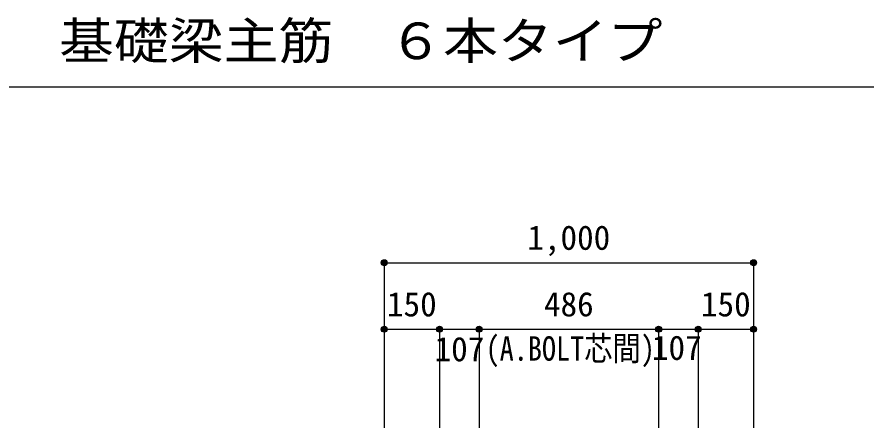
# Model space of a CAD drawing. Units: millimetres at full size, sheet at 1:30. Extents: x -5973 to 5954, y -4195 to 4201.
# Drawn here: x -942 to 1359, y -1145 to -33 of the extents above; entities that cross this region are included whole.
import ezdxf
from ezdxf.enums import TextEntityAlignment as Align

# ---------------------------------------------------------------- set-up
doc = ezdxf.new("R2010")
doc.units = ezdxf.units.MM
doc.header["$LTSCALE"] = 30
doc.header["$PDMODE"] = 32
doc.header["$PDSIZE"] = 15
for name, color, linetype in [('0-7', 4, 'Continuous'), ('0-D', 4, 'Continuous'), ('6-7_文字', 7, 'Continuous'), ('F-0_枠', 6, 'Continuous')]:
    doc.layers.add(name, color=color, linetype=linetype)
doc.styles.add('ＭＳ ゴシック', font='')
doc.styles.get('ＭＳ ゴシック').set_extended_font_data('MS Gothic')

msp = doc.modelspace()

# ---------------------------------------------------------------- linework, layer by layer
at = {"layer": '0-D'}
for p, q in [((52.44, -697.85), (52.44, -877.85)), ((52.44, -697.85), (52.44, -877.85)), ((52.44, -697.85), (1052.44, -697.85)), ((1052.44, -697.85), (1052.44, -877.85)), ((52.44, -877.85), (52.44, -1144.89)), ((52.44, -877.85), (52.44, -1144.89)), ((52.44, -877.85), (202.44, -877.85)), ((52.44, -877.85), (52.44, -1144.89)), ((202.44, -877.85), (202.44, -1144.89)), ((202.44, -877.85), (309.44, -877.85)), ((309.44, -877.85), (309.44, -1144.89)), ((309.44, -877.85), (795.44, -877.85)), ((795.44, -877.85), (795.44, -1144.89)), ((795.44, -877.85), (902.44, -877.85)), ((902.44, -877.85), (902.44, -1144.89)), ((902.44, -877.85), (1052.44, -877.85)), ((1052.44, -877.85), (1052.44, -1144.89))]:
    msp.add_line(p, q, dxfattribs=at)
for centre, radius in [((52.44, -697.85), 8), ((1052.44, -697.85), 8), ((52.44, -697.85), 7.2), ((52.44, -697.85), 6.4), ((52.44, -697.85), 5.6), ((52.44, -697.85), 4.8), ((52.44, -697.85), 4), ((52.44, -697.85), 3.2), ((52.44, -697.85), 2.4), ((52.44, -697.85), 1.6), ((52.44, -697.85), 0.8), ((1052.44, -697.85), 7.2), ((1052.44, -697.85), 6.4), ((1052.44, -697.85), 5.6), ((1052.44, -697.85), 4.8), ((1052.44, -697.85), 4), ((1052.44, -697.85), 3.2), ((1052.44, -697.85), 2.4), ((1052.44, -697.85), 1.6), ((1052.44, -697.85), 0.8), ((52.44, -877.85), 8), ((52.44, -877.85), 7.2), ((52.44, -877.85), 6.4), ((52.44, -877.85), 5.6), ((52.44, -877.85), 4.8), ((52.44, -877.85), 4), ((202.44, -877.85), 8), ((202.44, -877.85), 7.2), ((202.44, -877.85), 6.4), ((202.44, -877.85), 5.6), ((202.44, -877.85), 4.8), ((202.44, -877.85), 4), ((309.44, -877.85), 8), ((309.44, -877.85), 7.2), ((309.44, -877.85), 6.4), ((309.44, -877.85), 5.6), ((309.44, -877.85), 4.8), ((309.44, -877.85), 4), ((795.44, -877.85), 8), ((795.44, -877.85), 7.2), ((795.44, -877.85), 6.4), ((795.44, -877.85), 5.6), ((795.44, -877.85), 4.8), ((795.44, -877.85), 4), ((902.44, -877.85), 8), ((902.44, -877.85), 7.2), ((902.44, -877.85), 6.4), ((902.44, -877.85), 5.6), ((902.44, -877.85), 4.8), ((902.44, -877.85), 4), ((1052.44, -877.85), 8), ((1052.44, -877.85), 7.2), ((1052.44, -877.85), 6.4), ((1052.44, -877.85), 5.6), ((1052.44, -877.85), 4.8), ((1052.44, -877.85), 4), ((52.44, -877.85), 3.2), ((52.44, -877.85), 2.4), ((52.44, -877.85), 1.6), ((52.44, -877.85), 0.8), ((202.44, -877.85), 3.2), ((202.44, -877.85), 2.4), ((202.44, -877.85), 1.6), ((202.44, -877.85), 0.8), ((309.44, -877.85), 3.2), ((309.44, -877.85), 2.4), ((309.44, -877.85), 1.6), ((309.44, -877.85), 0.8), ((795.44, -877.85), 3.2), ((795.44, -877.85), 2.4), ((795.44, -877.85), 1.6), ((795.44, -877.85), 0.8), ((902.44, -877.85), 3.2), ((902.44, -877.85), 2.4), ((902.44, -877.85), 1.6), ((902.44, -877.85), 0.8), ((1052.44, -877.85), 3.2), ((1052.44, -877.85), 2.4), ((1052.44, -877.85), 1.6), ((1052.44, -877.85), 0.8)]:
    msp.add_circle(centre, radius, dxfattribs=at)
at = {"layer": '0-D', "color": 7}
for p in [(52.44, -697.85), (1052.44, -697.85), (52.44, -877.85), (52.44, -877.85), (202.44, -877.85), (309.44, -877.85), (795.44, -877.85), (902.44, -877.85), (1052.44, -877.85)]:
    msp.add_point(p, dxfattribs=at)
at = {"layer": 'F-0_枠', "color": 2}
msp.add_line((-5972.88, -222.05), (3723.6, -222.05), dxfattribs=at)

# ---------------------------------------------------------------- texts
at = {"layer": '0-7', "style": 'ＭＳ ゴシック', "width": 0.85}
msp.add_text('(A.BOLT芯間)', height=65.98, dxfattribs=at).set_placement((326.92, -982.62), align=Align.BOTTOM_LEFT)
at = {"layer": '0-D', "style": 'ＭＳ ゴシック'}
for s, p in [('1,000', (439.94, -682.85)), ('150', (59.94, -862.85)), ('486', (484.94, -862.85)), ('150', (909.94, -862.85)), ('107', (777.13, -980.6)), ('107', (188.76, -984.27))]:
    msp.add_text(s, height=65.98, dxfattribs=at).set_placement(p, align=Align.BOTTOM_LEFT)
at = {"layer": '6-7_文字', "color": 2, "style": 'ＭＳ ゴシック', "width": 1.1}
msp.add_text('\u3000\u3000基礎梁主筋\u3000６本タイプ', height=98.97, dxfattribs=at).set_placement((-1124.64, -177.05), align=Align.BOTTOM_LEFT)

doc.saveas('drawing.dxf')
